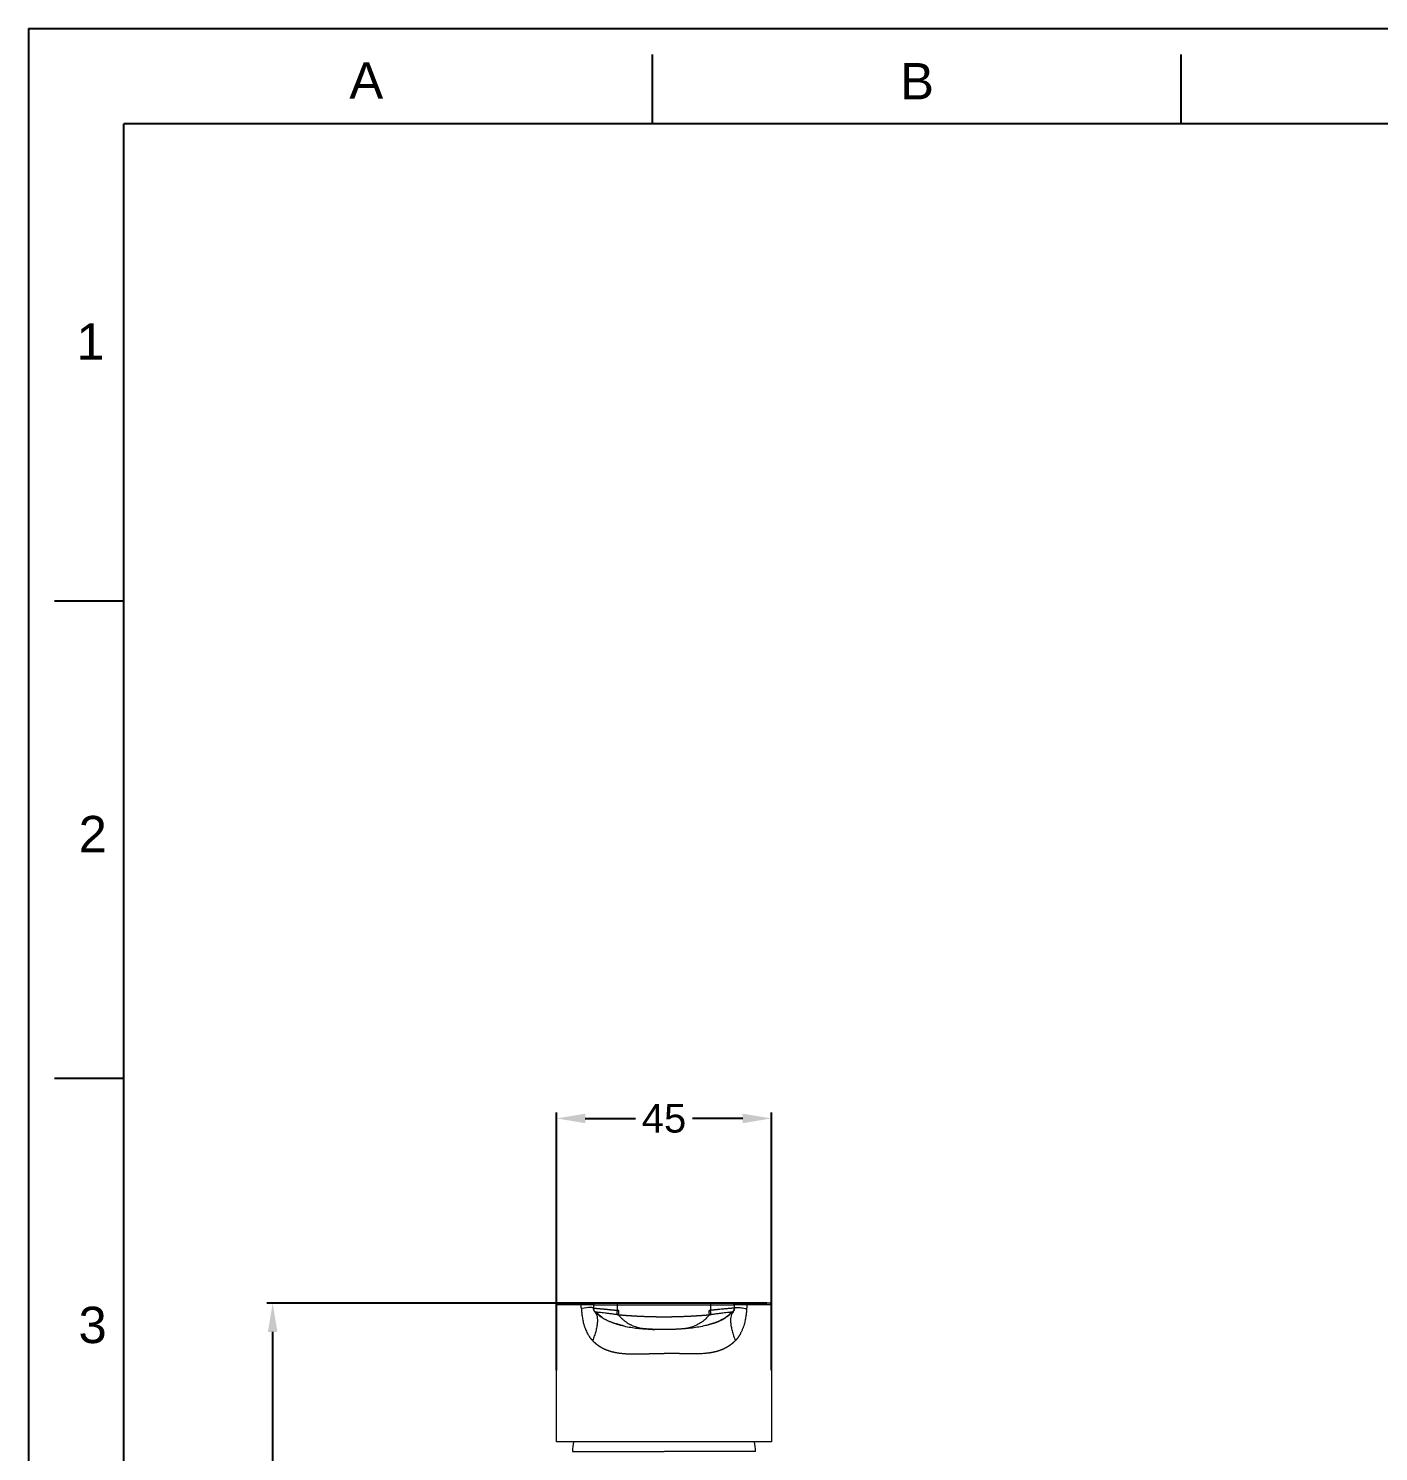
# Model space of a CAD drawing. Header units: millimetres. Extents: x 4210 to 4804, y 1409 to 2249.
# Drawn here: x 4209.8 to 4492.7, y 1951.2 to 2249.4 of the extents above; entities that cross this region are included whole.
import ezdxf

# ---------------------------------------------------------------- set-up
doc = ezdxf.new("R2010")
doc.units = ezdxf.units.MM
doc.styles.get("Standard").update_dxf_attribs({"font": 'arial.ttf'})
doc.dimstyles.new('사본(2) STANDARD', dxfattribs={"dimscale": 0, "dimtxt": 4, "dimasz": 4, "dimexe": 1.25, "dimexo": 0.625, "dimgap": 1.5, "dimtad": 3, "dimtih": 1, "dimtoh": 1, "dimdec": 1, "dimzin": 9, "dimdsep": 46, "dimtxsty": 'Standard', "dimcen": 2.5, "dimclrd": 3, "dimclre": 3, "dimclrt": 4, "dimadec": 0, "dimazin": 0, "dimtfac": 1, "dimtdec": 1, "dimtmove": 0, "dimatfit": 3, "dimfxl": 1.25, "dimtfill": 1, "dimtolj": 1, "dimtzin": 0, "dimarcsym": 0})

# ---------------------------------------------------------------- blocks, each defined once
blk = doc.blocks.new('*D15')
at = {"color": 3, "lineweight": -2, "transparency": 16777216}
for p, q in [((4364.55, 1982.3), (4259.69, 1982.3)), ((4260.94, 1976.3), (4260.94, 1840.07)), ((4260.94, 1694.7), (4260.94, 1830.94)), ((4366.84, 1688.7), (4259.69, 1688.7))]:
    blk.add_line(p, q, dxfattribs=at)
at = {"color": 3, "transparency": 16777216}
for points in [[(4259.94, 1976.3), (4261.94, 1976.3), (4260.94, 1982.3)], [(4259.94, 1694.7), (4261.94, 1694.7), (4260.94, 1688.7)]]:
    blk.add_solid(points, dxfattribs=at)
at = {"layer": 'Defpoints', "color": 0, "transparency": 16777216}
for p in [(4365.17, 1982.3), (4260.94, 1688.7), (4367.47, 1688.7)]:
    blk.add_point(p, dxfattribs=at)
at = {"color": 4, "transparency": 16777216, "insert": (4260.94, 1835.5), "char_height": 6, "attachment_point": 5, "bg_fill": 3, "box_fill_scale": 1.1, "bg_fill_color": 256, "bg_fill_true_color": 13158600, "bg_fill_transparency": 0}
blk.add_mtext('\\A1;293.6', dxfattribs=at)
blk = doc.blocks.new('*D21')
at = {"color": 3, "lineweight": -2, "transparency": 16777216}
for p, q in [((4320.47, 1968.28), (4320.47, 2022.28)), ((4365.47, 1968.28), (4365.47, 2022.28)), ((4326.47, 2021.03), (4337.03, 2021.03)), ((4359.47, 2021.03), (4348.91, 2021.03))]:
    blk.add_line(p, q, dxfattribs=at)
at = {"color": 3, "transparency": 16777216}
for points in [[(4326.47, 2022.03), (4326.47, 2020.03), (4320.47, 2021.03)], [(4359.47, 2022.03), (4359.47, 2020.03), (4365.47, 2021.03)]]:
    blk.add_solid(points, dxfattribs=at)
at = {"layer": 'Defpoints', "color": 0, "transparency": 16777216}
for p in [(4365.47, 2021.03), (4320.47, 1967.65), (4365.47, 1967.65)]:
    blk.add_point(p, dxfattribs=at)
at = {"color": 4, "transparency": 16777216, "insert": (4342.97, 2021.03), "char_height": 6, "attachment_point": 5, "bg_fill": 3, "box_fill_scale": 1.1, "bg_fill_color": 256, "bg_fill_true_color": 13158600, "bg_fill_transparency": 0}
blk.add_mtext('\\A1;45', dxfattribs=at)

msp = doc.modelspace()

# ---------------------------------------------------------------- linework, layer by layer
at = {"color": 7, "linetype": 'Continuous'}
for p, q in [((4209.75, 2249.4), (4803.75, 2249.4)), ((4209.75, 2249.4), (4209.75, 1409.4)), ((4340.55, 2229.4), (4340.55, 2243.94)), ((4451.35, 2229.4), (4451.35, 2243.94)), ((4783.75, 2229.4), (4229.75, 2229.4)), ((4229.75, 2129.4), (4215.22, 2129.4)), ((4229.75, 2029.4), (4215.22, 2029.4))]:
    msp.add_line(p, q, dxfattribs=at)
at = {"linetype": 'Continuous'}
msp.add_line((4229.75, 1429.4), (4229.75, 2229.4), dxfattribs=at)
at = {"linetype": 'Continuous', "lineweight": 18, "extrusion": (1, -2.22045e-16, 6.12323e-17)}
for p, q in [((4320.47, 1953.3), (4320.47, 1982)), ((4325.8, 1982.3), (4320.77, 1982.3)), ((4328.22, 1982), (4328.22, 1981.22)), ((4328.52, 1982.3), (4333.22, 1982.3)), ((4328.76, 1980.3), (4328.78, 1980.3)), ((4352.72, 1982.3), (4333.22, 1982.3)), ((4352.72, 1982.3), (4358.09, 1982.3)), ((4357.44, 1980.49), (4357.44, 1980.49)), ((4357.72, 1981.22), (4357.72, 1982)), ((4365.17, 1982.3), (4360.14, 1982.3)), ((4365.47, 1982), (4365.47, 1953.3)), ((4342.97, 1953.3), (4320.47, 1953.3)), ((4365.47, 1953.3), (4342.97, 1953.3))]:
    msp.add_line(p, q, dxfattribs=at)
at = {"linetype": 'Continuous', "lineweight": 13, "extrusion": (1, -2.22045e-16, 6.12323e-17)}
for p, q in [((4325.56, 1982), (4320.47, 1982)), ((4328.22, 1982), (4333.22, 1982)), ((4333.22, 1982), (4333.22, 1982.3)), ((4333.22, 1980.82), (4333.22, 1982)), ((4333.22, 1982), (4352.72, 1982)), ((4352.72, 1982.3), (4352.72, 1982)), ((4352.72, 1982), (4357.72, 1982)), ((4352.72, 1982), (4352.72, 1980.82)), ((4365.47, 1982), (4360.37, 1982)), ((4323.76, 1951.24), (4342.97, 1951.24)), ((4362.18, 1951.24), (4343.06, 1951.24))]:
    msp.add_line(p, q, dxfattribs=at)
at = {"linetype": 'Continuous', "lineweight": 18}
for centre, radius, start, end in [((4320.77, 1982), 0.3, 90, 180), ((4365.17, 1982), 0.3, 0, 90), ((4355.64, 1948.5), 32, 171.3751, 175.085), ((4330.29, 1948.5), 32, 4.915, 8.6249)]:
    msp.add_arc(centre, radius, start, end, dxfattribs=at)
at = {"linetype": 'Continuous', "lineweight": 18, "extrusion": (6.12323e-17, -1.35963e-32, -1)}
for centre, start, end in [((-4328.52, 1982), 359.998, 90), ((-4357.42, 1982), 90, 180)]:
    msp.add_arc(centre, 0.3, start, end, dxfattribs=at)
at = {"linetype": 'Continuous', "lineweight": 18, "extrusion": (6.12323e-17, -2.08e-32, -1)}
msp.add_ellipse((4334.25, 1988.57), major_axis=(7.78, -0.78), ratio=1, start_param=1.563901, end_param=1.603319, dxfattribs=at)
at = {"linetype": 'Continuous', "lineweight": 18, "extrusion": (6.12323e-17, 7.70372e-34, -1)}
msp.add_ellipse((4351.72, 1988.35), major_axis=(-7.56, -0.77), ratio=1, start_param=4.68148, end_param=4.722042, dxfattribs=at)
at = {"linetype": 'Continuous', "lineweight": 13}
for points, weights in [([(4325.56, 1982), (4325.56, 1982.18), (4325.66, 1982.3), (4325.8, 1982.3)], [1.18201605485, 0.946343464497, 0.939530781128, 1.16157800475]), ([(4328.56, 1980.47), (4328.34, 1980.66), (4328.22, 1980.93), (4328.22, 1981.22)], [1.07828700464, 0.996925969003, 0.978981762413, 1.02445438487]), ([(4352.84, 1979.94), (4352.81, 1980.12), (4352.77, 1980.44), (4352.72, 1980.82)], [1.07828183584, 0.974483139817, 0.973909245377, 1.07656015252]), ([(4357.37, 1980.47), (4357.54, 1980.61), (4357.65, 1980.8), (4357.7, 1981.02)], [1.04721896222, 0.999978462497, 0.988184498062, 1.01183706891])]:
    msp.add_rational_spline(points, weights, degree=3, dxfattribs=at)
for points, knots in [([(4328.22, 1982), (4328.22, 1982), (4328.21, 1982), (4328.19, 1981.99), (4328.13, 1981.99), (4328.03, 1981.99), (4327.89, 1981.99), (4327.7, 1981.99), (4327.46, 1981.99), (4327.18, 1981.99), (4326.87, 1981.99), (4326.54, 1981.99), (4326.19, 1981.99), (4325.86, 1982), (4325.65, 1982), (4325.56, 1982)], [0, 0, 0, 0, 0.043837, 0.114379, 0.190639, 0.270395, 0.35463, 0.44372, 0.534416, 0.623909, 0.71051, 0.793868, 0.87409, 0.9477, 1, 1, 1, 1]), ([(4325.65, 1981.18), (4325.64, 1981.3), (4325.63, 1981.43), (4325.61, 1981.63), (4325.6, 1981.7), (4325.58, 1981.85), (4325.57, 1981.92), (4325.56, 1982)], [0, 0, 0, 0, 0.5, 0.5, 0.75, 0.75, 1, 1, 1, 1]), ([(4328.22, 1981.18), (4328.22, 1981.36), (4327.99, 1981.45), (4327.12, 1981.45), (4326.47, 1981.36), (4325.65, 1981.18)], [0, 0, 0, 0, 0.5, 0.5, 1, 1, 1, 1]), ([(4325.65, 1981.18), (4325.65, 1981.16), (4325.65, 1981.13), (4325.66, 1981.07), (4325.66, 1981.02), (4325.66, 1980.96), (4325.67, 1980.91), (4325.67, 1980.85), (4325.67, 1980.8), (4325.68, 1980.74), (4325.68, 1980.69), (4325.69, 1980.64), (4325.69, 1980.58), (4325.7, 1980.53), (4325.7, 1980.48), (4325.71, 1980.42), (4325.71, 1980.37), (4325.72, 1980.32), (4325.72, 1980.26), (4325.73, 1980.21), (4325.74, 1980.16), (4325.74, 1980.11), (4325.75, 1980.05), (4325.75, 1980), (4325.76, 1979.95), (4325.77, 1979.9), (4325.77, 1979.85), (4325.78, 1979.79), (4325.79, 1979.74), (4325.8, 1979.69), (4325.8, 1979.64), (4325.81, 1979.59), (4325.84, 1979.39), (4325.9, 1979.04), (4326, 1978.55), (4326.12, 1978.07), (4326.26, 1977.59), (4326.42, 1977.12), (4326.6, 1976.65), (4326.81, 1976.21), (4326.99, 1975.86), (4327.14, 1975.59), (4327.26, 1975.41), (4327.38, 1975.23), (4327.48, 1975.1), (4327.55, 1975), (4327.59, 1974.95), (4327.63, 1974.89), (4327.68, 1974.84), (4327.72, 1974.78), (4327.77, 1974.73), (4327.81, 1974.68), (4327.86, 1974.63), (4327.9, 1974.58), (4327.95, 1974.53), (4327.98, 1974.5), (4328, 1974.48)], [0, 0, 0, 0, 0.007188, 0.014359, 0.021514, 0.028652, 0.035774, 0.042879, 0.049969, 0.057042, 0.0641, 0.071143, 0.07817, 0.085181, 0.092177, 0.099159, 0.106125, 0.113077, 0.120014, 0.126936, 0.133844, 0.140738, 0.147618, 0.154485, 0.161337, 0.168176, 0.175002, 0.181814, 0.188613, 0.195399, 0.202173, 0.208934, 0.215682, 0.282948, 0.349408, 0.415231, 0.480591, 0.551334, 0.621133, 0.690234, 0.758891, 0.790841, 0.822545, 0.85403, 0.885326, 0.895954, 0.906537, 0.917077, 0.927575, 0.938033, 0.948451, 0.958831, 0.969175, 0.979484, 0.989758, 1, 1, 1, 1]), ([(4328.5, 1980.49), (4328.59, 1980.39), (4328.68, 1980.27), (4328.82, 1979.97), (4328.88, 1979.8), (4328.95, 1979.51), (4328.97, 1979.41), (4328.99, 1979.2), (4329, 1979.08), (4329.01, 1978.85), (4329.02, 1978.73), (4329.01, 1978.47), (4329, 1978.34), (4328.98, 1978.07), (4328.96, 1977.93), (4328.93, 1977.65), (4328.9, 1977.5), (4328.85, 1977.2), (4328.81, 1977.05), (4328.74, 1976.74), (4328.7, 1976.58), (4328.58, 1976.11), (4328.48, 1975.78), (4328.25, 1975.13), (4328.13, 1974.81), (4328, 1974.48)], [0, 0, 0, 0, 0.125, 0.125, 0.25, 0.25, 0.3125, 0.3125, 0.375, 0.375, 0.4375, 0.4375, 0.5, 0.5, 0.5625, 0.5625, 0.625, 0.625, 0.6875, 0.6875, 0.75, 0.75, 0.875, 0.875, 1, 1, 1, 1]), ([(4328.53, 1980.49), (4328.48, 1980.53), (4328.44, 1980.58), (4328.36, 1980.7), (4328.33, 1980.76), (4328.27, 1980.88), (4328.25, 1980.95), (4328.23, 1981.08), (4328.22, 1981.14), (4328.22, 1981.21)], [0, 0, 0, 0, 0.25, 0.25, 0.5, 0.5, 0.75, 0.75, 1, 1, 1, 1]), ([(4328.32, 1981.26), (4328.32, 1981.26), (4328.33, 1981.26), (4328.33, 1981.26), (4328.34, 1981.26), (4328.35, 1981.26), (4328.36, 1981.26), (4328.37, 1981.26), (4328.38, 1981.26), (4328.4, 1981.26), (4328.41, 1981.26), (4328.42, 1981.26), (4328.43, 1981.26), (4328.45, 1981.26), (4328.46, 1981.26), (4328.48, 1981.26), (4328.49, 1981.26), (4328.51, 1981.26), (4328.52, 1981.26), (4328.54, 1981.26), (4328.56, 1981.26), (4328.58, 1981.26), (4328.63, 1981.26), (4328.75, 1981.25), (4328.93, 1981.24), (4329.15, 1981.22), (4329.39, 1981.2), (4329.59, 1981.18), (4329.73, 1981.17), (4329.8, 1981.16), (4329.86, 1981.16), (4329.93, 1981.15), (4329.99, 1981.14), (4330.06, 1981.14), (4330.12, 1981.13), (4330.19, 1981.13), (4330.26, 1981.12), (4330.33, 1981.11), (4330.39, 1981.11), (4330.46, 1981.1), (4330.53, 1981.09), (4330.6, 1981.09), (4330.67, 1981.08), (4330.74, 1981.07), (4330.82, 1981.06), (4330.89, 1981.06), (4330.96, 1981.05), (4331.03, 1981.04), (4331.1, 1981.04), (4331.17, 1981.03), (4331.24, 1981.02), (4331.32, 1981.01), (4331.39, 1981.01), (4331.46, 1981), (4331.53, 1980.99), (4331.61, 1980.99), (4331.68, 1980.98), (4331.75, 1980.97), (4331.82, 1980.96), (4331.89, 1980.96), (4331.97, 1980.95), (4332.04, 1980.94), (4332.11, 1980.93), (4332.18, 1980.93), (4332.25, 1980.92), (4332.32, 1980.91), (4332.39, 1980.91), (4332.46, 1980.9), (4332.53, 1980.89), (4332.6, 1980.88), (4332.67, 1980.88), (4332.74, 1980.87), (4332.81, 1980.86), (4332.88, 1980.85), (4332.95, 1980.85), (4333.02, 1980.84), (4333.08, 1980.83), (4333.15, 1980.83), (4333.2, 1980.82), (4333.22, 1980.82)], [0, 0, 0, 0, 0.000587, 0.006921, 0.013298, 0.019717, 0.026179, 0.032684, 0.039231, 0.045821, 0.052454, 0.059129, 0.065846, 0.072606, 0.079409, 0.086254, 0.093141, 0.100072, 0.107045, 0.114061, 0.121119, 0.12822, 0.135364, 0.190342, 0.246493, 0.303798, 0.362243, 0.421828, 0.434694, 0.4475, 0.460245, 0.472929, 0.485553, 0.498116, 0.510618, 0.52306, 0.53544, 0.54776, 0.560019, 0.572218, 0.584355, 0.596432, 0.608447, 0.620401, 0.632294, 0.644125, 0.655894, 0.667601, 0.679246, 0.69083, 0.70235, 0.713809, 0.725205, 0.73654, 0.747812, 0.759023, 0.770172, 0.78126, 0.792287, 0.803253, 0.814158, 0.825002, 0.835786, 0.846509, 0.857172, 0.867775, 0.878318, 0.8888, 0.899221, 0.909581, 0.919879, 0.930115, 0.940289, 0.950399, 0.960447, 0.970431, 0.980352, 0.990208, 1, 1, 1, 1]), ([(4328.49, 1980.49), (4328.49, 1980.49), (4328.49, 1980.49), (4328.5, 1980.49), (4328.5, 1980.49), (4328.5, 1980.49), (4328.5, 1980.49), (4328.5, 1980.49), (4328.5, 1980.49), (4328.5, 1980.49), (4328.51, 1980.49), (4328.51, 1980.49), (4328.51, 1980.49), (4328.52, 1980.49), (4328.52, 1980.49), (4328.52, 1980.49), (4328.53, 1980.49), (4328.53, 1980.49)], [0, 0, 0, 0, 0.064359, 0.129063, 0.194107, 0.25949, 0.325207, 0.391255, 0.457631, 0.524331, 0.591351, 0.658689, 0.72634, 0.7943, 0.862566, 0.931134, 1, 1, 1, 1]), ([(4333.1, 1979.94), (4332.81, 1979.97), (4332.53, 1980.01), (4331.96, 1980.07), (4331.69, 1980.1), (4331.15, 1980.17), (4330.9, 1980.2), (4330.42, 1980.26), (4330.19, 1980.29), (4329.78, 1980.34), (4329.59, 1980.36), (4329.26, 1980.4), (4329.12, 1980.42), (4328.93, 1980.44), (4328.88, 1980.45), (4328.78, 1980.46), (4328.74, 1980.46), (4328.67, 1980.47), (4328.64, 1980.47), (4328.59, 1980.47), (4328.57, 1980.47), (4328.56, 1980.47)], [0, 0, 0, 0, 0.125, 0.125, 0.25, 0.25, 0.375, 0.375, 0.5, 0.5, 0.625, 0.625, 0.75, 0.75, 0.8125, 0.8125, 0.875, 0.875, 0.9375, 0.9375, 1, 1, 1, 1]), ([(4333.1, 1979.94), (4333.11, 1979.98), (4333.12, 1980.04), (4333.13, 1980.16), (4333.14, 1980.23), (4333.16, 1980.38), (4333.17, 1980.47), (4333.2, 1980.64), (4333.21, 1980.73), (4333.22, 1980.82)], [0, 0, 0, 0, 0.25, 0.25, 0.5, 0.5, 0.75, 0.75, 1, 1, 1, 1]), ([(4333.1, 1979.94), (4333.12, 1979.94), (4333.15, 1979.94), (4333.19, 1979.93), (4333.23, 1979.93), (4333.27, 1979.92), (4333.32, 1979.92), (4333.36, 1979.92), (4333.4, 1979.91), (4333.43, 1979.91), (4333.44, 1979.91)], [0, 0, 0, 0, 0.126588, 0.252718, 0.378394, 0.503615, 0.628385, 0.752705, 0.876576, 1, 1, 1, 1]), ([(4333.44, 1979.91), (4333.45, 1979.95), (4333.45, 1980.01), (4333.47, 1980.13), (4333.47, 1980.2), (4333.49, 1980.35), (4333.49, 1980.44), (4333.51, 1980.61), (4333.52, 1980.7), (4333.53, 1980.78)], [0, 0, 0, 0, 0.25, 0.25, 0.5, 0.5, 0.75, 0.75, 1, 1, 1, 1]), ([(4333.44, 1979.91), (4333.5, 1979.91), (4333.6, 1979.9), (4333.76, 1979.88), (4333.92, 1979.87), (4334.08, 1979.86), (4334.23, 1979.84), (4334.39, 1979.83), (4334.55, 1979.82), (4334.71, 1979.81), (4334.87, 1979.79), (4335.03, 1979.78), (4335.19, 1979.77), (4335.35, 1979.76), (4335.51, 1979.75), (4335.67, 1979.74), (4335.83, 1979.73), (4335.99, 1979.72), (4336.15, 1979.71), (4336.32, 1979.7), (4336.48, 1979.69), (4336.64, 1979.68), (4336.8, 1979.67), (4336.96, 1979.66), (4337.13, 1979.65), (4337.29, 1979.64), (4337.45, 1979.63), (4337.62, 1979.62), (4337.78, 1979.61), (4337.94, 1979.61), (4338.11, 1979.6), (4338.27, 1979.59), (4338.44, 1979.59), (4338.6, 1979.58), (4338.77, 1979.57), (4338.93, 1979.57), (4339.1, 1979.56), (4339.26, 1979.55), (4339.43, 1979.55), (4339.6, 1979.54), (4339.76, 1979.54), (4339.93, 1979.53), (4340.1, 1979.53), (4340.26, 1979.52), (4340.43, 1979.52), (4340.6, 1979.52), (4340.77, 1979.51), (4340.93, 1979.51), (4341.1, 1979.51), (4341.27, 1979.5), (4341.44, 1979.5), (4341.61, 1979.5), (4341.78, 1979.5), (4341.95, 1979.49), (4342.12, 1979.49), (4342.29, 1979.49), (4342.46, 1979.49), (4342.63, 1979.49), (4342.8, 1979.49), (4342.91, 1979.49), (4342.97, 1979.49)], [0, 0, 0, 0, 0.016575, 0.033174, 0.049797, 0.066443, 0.083112, 0.099805, 0.116522, 0.133261, 0.150025, 0.166812, 0.183622, 0.200456, 0.217313, 0.234194, 0.251098, 0.268025, 0.284976, 0.30195, 0.318948, 0.335969, 0.353013, 0.370081, 0.387172, 0.404287, 0.421425, 0.438586, 0.45577, 0.472978, 0.490209, 0.507463, 0.524741, 0.542042, 0.559366, 0.576713, 0.594084, 0.611478, 0.628895, 0.646335, 0.663798, 0.681285, 0.698795, 0.716328, 0.733884, 0.751463, 0.769066, 0.786692, 0.80434, 0.822012, 0.839707, 0.857425, 0.875166, 0.892931, 0.910718, 0.928528, 0.946362, 0.964218, 0.982098, 1, 1, 1, 1]), ([(4333.44, 1979.91), (4333.72, 1979.53), (4334.16, 1979.06), (4334.7, 1978.62), (4334.93, 1978.45), (4335.09, 1978.34), (4335.16, 1978.29), (4335.4, 1978.14), (4335.64, 1978), (4335.87, 1977.87), (4336.03, 1977.79), (4336.11, 1977.75), (4336.35, 1977.64), (4336.51, 1977.57), (4336.83, 1977.45), (4336.99, 1977.39), (4337.79, 1977.13), (4338.44, 1977.02), (4339.74, 1976.88), (4340.4, 1976.85), (4341.06, 1976.83)], [0, 0, 0, 0, 0.125, 0.1875, 0.21875, 0.21875, 0.25, 0.25, 0.3125, 0.34375, 0.34375, 0.375, 0.375, 0.4375, 0.4375, 0.5, 0.5, 0.75, 0.75, 1, 1, 1, 1]), ([(4342.97, 1979.49), (4343.03, 1979.49), (4343.14, 1979.49), (4343.31, 1979.49), (4343.48, 1979.49), (4343.65, 1979.49), (4343.82, 1979.49), (4343.99, 1979.49), (4344.16, 1979.5), (4344.33, 1979.5), (4344.5, 1979.5), (4344.66, 1979.5), (4344.83, 1979.51), (4345, 1979.51), (4345.17, 1979.51), (4345.34, 1979.52), (4345.5, 1979.52), (4345.67, 1979.52), (4345.84, 1979.53), (4346, 1979.53), (4346.17, 1979.54), (4346.34, 1979.54), (4346.5, 1979.55), (4346.67, 1979.55), (4346.84, 1979.56), (4347, 1979.57), (4347.17, 1979.57), (4347.33, 1979.58), (4347.5, 1979.59), (4347.66, 1979.59), (4347.83, 1979.6), (4347.99, 1979.61), (4348.15, 1979.61), (4348.32, 1979.62), (4348.48, 1979.63), (4348.64, 1979.64), (4348.81, 1979.65), (4348.97, 1979.66), (4349.13, 1979.67), (4349.29, 1979.68), (4349.46, 1979.69), (4349.62, 1979.7), (4349.78, 1979.71), (4349.94, 1979.72), (4350.1, 1979.73), (4350.26, 1979.74), (4350.42, 1979.75), (4350.59, 1979.76), (4350.75, 1979.77), (4350.91, 1979.78), (4351.07, 1979.79), (4351.22, 1979.81), (4351.38, 1979.82), (4351.54, 1979.83), (4351.7, 1979.84), (4351.86, 1979.86), (4352.02, 1979.87), (4352.18, 1979.88), (4352.34, 1979.9), (4352.44, 1979.91), (4352.49, 1979.91)], [0, 0, 0, 0, 0.017879, 0.035736, 0.05357, 0.071382, 0.089172, 0.10694, 0.124686, 0.142409, 0.16011, 0.177789, 0.195446, 0.21308, 0.230692, 0.248281, 0.265849, 0.283394, 0.300916, 0.318417, 0.335895, 0.35335, 0.370784, 0.388194, 0.405583, 0.422949, 0.440293, 0.457614, 0.474913, 0.492189, 0.509443, 0.526674, 0.543883, 0.56107, 0.578234, 0.595375, 0.612494, 0.629591, 0.646665, 0.663716, 0.680745, 0.697752, 0.714735, 0.731697, 0.748635, 0.765551, 0.782445, 0.799316, 0.816164, 0.83299, 0.849793, 0.866573, 0.883331, 0.900066, 0.916778, 0.933468, 0.950135, 0.966779, 0.983401, 1, 1, 1, 1]), ([(4352.49, 1979.91), (4351.99, 1979.23), (4351.13, 1978.48), (4349.91, 1977.77), (4348.59, 1977.22), (4346.92, 1976.91), (4345.56, 1976.85), (4344.88, 1976.83)], [0, 0, 0, 0, 0.224296, 0.35358, 0.482864, 0.741432, 1, 1, 1, 1]), ([(4352.49, 1979.91), (4352.49, 1979.95), (4352.48, 1980.01), (4352.47, 1980.13), (4352.47, 1980.2), (4352.45, 1980.35), (4352.44, 1980.44), (4352.43, 1980.61), (4352.42, 1980.7), (4352.41, 1980.78)], [0, 0, 0, 0, 0.25, 0.25, 0.5, 0.5, 0.75, 0.75, 1, 1, 1, 1]), ([(4352.49, 1979.91), (4352.51, 1979.91), (4352.54, 1979.91), (4352.58, 1979.92), (4352.62, 1979.92), (4352.66, 1979.92), (4352.71, 1979.93), (4352.75, 1979.93), (4352.79, 1979.94), (4352.82, 1979.94), (4352.84, 1979.94)], [0, 0, 0, 0, 0.123337, 0.247146, 0.371429, 0.496186, 0.62142, 0.747133, 0.873326, 1, 1, 1, 1]), ([(4357.72, 1981.22), (4357.72, 1981.22), (4357.72, 1981.23), (4357.72, 1981.23), (4357.72, 1981.23), (4357.72, 1981.23), (4357.72, 1981.23), (4357.71, 1981.24), (4357.71, 1981.24), (4357.71, 1981.24), (4357.71, 1981.24), (4357.71, 1981.24), (4357.7, 1981.24), (4357.7, 1981.24), (4357.7, 1981.25), (4357.69, 1981.25), (4357.69, 1981.25), (4357.69, 1981.25), (4357.68, 1981.25), (4357.68, 1981.25), (4357.67, 1981.25), (4357.67, 1981.25), (4357.66, 1981.25), (4357.65, 1981.26), (4357.65, 1981.26), (4357.64, 1981.26), (4357.63, 1981.26), (4357.63, 1981.26), (4357.62, 1981.26), (4357.61, 1981.26), (4357.6, 1981.26), (4357.6, 1981.26), (4357.59, 1981.26), (4357.58, 1981.26), (4357.57, 1981.26), (4357.56, 1981.26), (4357.55, 1981.26), (4357.54, 1981.26), (4357.53, 1981.26), (4357.52, 1981.26), (4357.51, 1981.26), (4357.49, 1981.26), (4357.48, 1981.26), (4357.47, 1981.26), (4357.46, 1981.26), (4357.44, 1981.26), (4357.43, 1981.26), (4357.42, 1981.26), (4357.4, 1981.26), (4357.39, 1981.26), (4357.37, 1981.26), (4357.36, 1981.26), (4357.3, 1981.26), (4357.19, 1981.25), (4357.01, 1981.24), (4356.8, 1981.22), (4356.55, 1981.2), (4356.25, 1981.17), (4355.89, 1981.14), (4355.45, 1981.1), (4354.95, 1981.05), (4354.56, 1981.01), (4354.32, 1980.98), (4354.27, 1980.98), (4354.21, 1980.97), (4354.15, 1980.97), (4354.09, 1980.96), (4354.03, 1980.96), (4353.98, 1980.95), (4353.91, 1980.94), (4353.85, 1980.94), (4353.79, 1980.93), (4353.73, 1980.92), (4353.67, 1980.92), (4353.6, 1980.91), (4353.54, 1980.9), (4353.47, 1980.9), (4353.41, 1980.89), (4353.34, 1980.88), (4353.27, 1980.88), (4353.21, 1980.87), (4353.14, 1980.86), (4353.07, 1980.86), (4353, 1980.85), (4352.93, 1980.84), (4352.86, 1980.83), (4352.79, 1980.83), (4352.74, 1980.82), (4352.72, 1980.82)], [0, 0, 0, 0, 0.004529, 0.009071, 0.013626, 0.018193, 0.022773, 0.027367, 0.031973, 0.036592, 0.041224, 0.045868, 0.050526, 0.055197, 0.05988, 0.064577, 0.069286, 0.074009, 0.078744, 0.083493, 0.088254, 0.093029, 0.097816, 0.102617, 0.10743, 0.112257, 0.117097, 0.121949, 0.126815, 0.131694, 0.136586, 0.141491, 0.14641, 0.151341, 0.156285, 0.161243, 0.166214, 0.171198, 0.176195, 0.181206, 0.186229, 0.191266, 0.196316, 0.201379, 0.206456, 0.211545, 0.216648, 0.221764, 0.226894, 0.232036, 0.237192, 0.242362, 0.247544, 0.294159, 0.342399, 0.39227, 0.443775, 0.496919, 0.560959, 0.630104, 0.70436, 0.783726, 0.791269, 0.798874, 0.806542, 0.814271, 0.822062, 0.829915, 0.83783, 0.845807, 0.853846, 0.861947, 0.87011, 0.878335, 0.886623, 0.894972, 0.903383, 0.911856, 0.920391, 0.928989, 0.937648, 0.946369, 0.955153, 0.963998, 0.972906, 0.981875, 0.990906, 1, 1, 1, 1]), ([(4357.33, 1980.47), (4357.33, 1980.47), (4357.33, 1980.47), (4357.3, 1980.47), (4357.27, 1980.47), (4357.2, 1980.46), (4357.16, 1980.46), (4357.06, 1980.45), (4357, 1980.44), (4356.82, 1980.42), (4356.68, 1980.4), (4356.34, 1980.36), (4356.16, 1980.34), (4355.74, 1980.29), (4355.52, 1980.26), (4355.04, 1980.2), (4354.78, 1980.17), (4354.25, 1980.1), (4353.98, 1980.07), (4353.41, 1980.01), (4353.12, 1979.97), (4352.84, 1979.94)], [0, 0, 0, 0, 0.005289, 0.005289, 0.071603, 0.071603, 0.137917, 0.137917, 0.204231, 0.204231, 0.336859, 0.336859, 0.469487, 0.469487, 0.602116, 0.602116, 0.734744, 0.734744, 0.867372, 0.867372, 1, 1, 1, 1]), ([(4357.44, 1980.49), (4357.35, 1980.4), (4357.27, 1980.28), (4357.13, 1980.01), (4357.07, 1979.85), (4356.98, 1979.48), (4356.95, 1979.28), (4356.93, 1978.94), (4356.92, 1978.82), (4356.92, 1978.57), (4356.93, 1978.45), (4356.95, 1978.18), (4356.96, 1978.04), (4357, 1977.76), (4357.02, 1977.61), (4357.07, 1977.31), (4357.1, 1977.16), (4357.17, 1976.84), (4357.21, 1976.68), (4357.29, 1976.36), (4357.34, 1976.19), (4357.44, 1975.86), (4357.5, 1975.69), (4357.61, 1975.34), (4357.67, 1975.17), (4357.8, 1974.83), (4357.87, 1974.66), (4357.94, 1974.48)], [0, 0, 0, 0, 0.125, 0.125, 0.25, 0.25, 0.375, 0.375, 0.4375, 0.4375, 0.5, 0.5, 0.5625, 0.5625, 0.625, 0.625, 0.6875, 0.6875, 0.75, 0.75, 0.8125, 0.8125, 0.875, 0.875, 0.9375, 0.9375, 1, 1, 1, 1]), ([(4357.41, 1980.49), (4357.46, 1980.53), (4357.5, 1980.58), (4357.58, 1980.69), (4357.61, 1980.75), (4357.67, 1980.88), (4357.69, 1980.95), (4357.71, 1981.08), (4357.72, 1981.14), (4357.72, 1981.21)], [0, 0, 0, 0, 0.25, 0.25, 0.5, 0.5, 0.75, 0.75, 1, 1, 1, 1]), ([(4357.41, 1980.49), (4357.41, 1980.49), (4357.42, 1980.49), (4357.42, 1980.49), (4357.42, 1980.49), (4357.43, 1980.49), (4357.43, 1980.49), (4357.43, 1980.49), (4357.43, 1980.49), (4357.43, 1980.49), (4357.44, 1980.49), (4357.44, 1980.49), (4357.44, 1980.49), (4357.44, 1980.49), (4357.44, 1980.49), (4357.44, 1980.49), (4357.44, 1980.49)], [0, 0, 0, 0, 0.073827, 0.147379, 0.220653, 0.293645, 0.366352, 0.43877, 0.510896, 0.582726, 0.654257, 0.725486, 0.79641, 0.867025, 0.937327, 1, 1, 1, 1]), ([(4357.72, 1981.18), (4357.72, 1981.22), (4357.73, 1981.26), (4357.78, 1981.33), (4357.82, 1981.35), (4357.93, 1981.4), (4358, 1981.42), (4358.16, 1981.44), (4358.25, 1981.45), (4358.47, 1981.45), (4358.59, 1981.44), (4358.87, 1981.42), (4359.02, 1981.4), (4359.34, 1981.36), (4359.51, 1981.33), (4359.89, 1981.27), (4360.08, 1981.23), (4360.29, 1981.18)], [0, 0, 0, 0, 0.125, 0.125, 0.25, 0.25, 0.375, 0.375, 0.5, 0.5, 0.625, 0.625, 0.75, 0.75, 0.875, 0.875, 1, 1, 1, 1]), ([(4360.37, 1982), (4360.32, 1982), (4360.18, 1982), (4359.97, 1982), (4359.73, 1981.99), (4359.48, 1981.99), (4359.21, 1981.99), (4358.94, 1981.99), (4358.67, 1981.99), (4358.41, 1981.99), (4358.19, 1981.99), (4358.02, 1981.99), (4357.89, 1981.99), (4357.81, 1981.99), (4357.77, 1981.99), (4357.76, 1981.99), (4357.76, 1981.99)], [0, 0, 0, 0, 0.037423, 0.09093, 0.149736, 0.214672, 0.286573, 0.367066, 0.45843, 0.557796, 0.660022, 0.75846, 0.847045, 0.925114, 0.993987, 1, 1, 1, 1]), ([(4360.29, 1981.18), (4360.29, 1981.16), (4360.29, 1981.13), (4360.28, 1981.07), (4360.28, 1981.01), (4360.28, 1980.96), (4360.27, 1980.9), (4360.27, 1980.85), (4360.26, 1980.79), (4360.26, 1980.73), (4360.25, 1980.68), (4360.25, 1980.62), (4360.24, 1980.56), (4360.24, 1980.51), (4360.23, 1980.45), (4360.23, 1980.39), (4360.22, 1980.34), (4360.22, 1980.28), (4360.21, 1980.22), (4360.2, 1980.16), (4360.2, 1980.11), (4360.19, 1980.05), (4360.18, 1979.99), (4360.17, 1979.94), (4360.17, 1979.88), (4360.16, 1979.82), (4360.15, 1979.76), (4360.14, 1979.71), (4360.14, 1979.65), (4360.13, 1979.59), (4360.1, 1979.39), (4360.04, 1979.05), (4359.94, 1978.56), (4359.82, 1978.08), (4359.7, 1977.67), (4359.59, 1977.33), (4359.49, 1977.06), (4359.39, 1976.8), (4359.28, 1976.54), (4359.16, 1976.28), (4359.04, 1976.03), (4358.94, 1975.84), (4358.87, 1975.72), (4358.83, 1975.66), (4358.79, 1975.59), (4358.75, 1975.53), (4358.71, 1975.47), (4358.67, 1975.41), (4358.63, 1975.35), (4358.59, 1975.29), (4358.55, 1975.23), (4358.51, 1975.17), (4358.47, 1975.11), (4358.43, 1975.06), (4358.39, 1975), (4358.34, 1974.94), (4358.3, 1974.89), (4358.26, 1974.84), (4358.21, 1974.78), (4358.17, 1974.73), (4358.12, 1974.68), (4358.08, 1974.63), (4358.03, 1974.58), (4357.99, 1974.53), (4357.96, 1974.5), (4357.94, 1974.48)], [0, 0, 0, 0, 0.007256, 0.014529, 0.021818, 0.029123, 0.036445, 0.043783, 0.051138, 0.058508, 0.065894, 0.073294, 0.080709, 0.088138, 0.095581, 0.103038, 0.110508, 0.11799, 0.125486, 0.132993, 0.140513, 0.148045, 0.155588, 0.163142, 0.170707, 0.178283, 0.185869, 0.193465, 0.20107, 0.208685, 0.216309, 0.280902, 0.34674, 0.413637, 0.48143, 0.52035, 0.559543, 0.598989, 0.638672, 0.678578, 0.718696, 0.759017, 0.769785, 0.780524, 0.791235, 0.801919, 0.812574, 0.823203, 0.833804, 0.844378, 0.854927, 0.865449, 0.875945, 0.886416, 0.896861, 0.907282, 0.917678, 0.92805, 0.938398, 0.948723, 0.959025, 0.969304, 0.979559, 0.989791, 1, 1, 1, 1]), ([(4360.37, 1982), (4360.37, 1982.04), (4360.37, 1982.08), (4360.34, 1982.15), (4360.33, 1982.18), (4360.28, 1982.24), (4360.26, 1982.26), (4360.2, 1982.29), (4360.17, 1982.3), (4360.14, 1982.3)], [0, 0, 0, 0, 0.25, 0.25, 0.5, 0.5, 0.75, 0.75, 1, 1, 1, 1]), ([(4360.37, 1982), (4360.36, 1981.92), (4360.35, 1981.85), (4360.34, 1981.7), (4360.33, 1981.63), (4360.31, 1981.43), (4360.3, 1981.3), (4360.29, 1981.18)], [0, 0, 0, 0, 0.25, 0.25, 0.5, 0.5, 1, 1, 1, 1]), ([(4330.04, 1979.32), (4330.17, 1979.24), (4330.42, 1979.09), (4330.66, 1978.96), (4330.89, 1978.85), (4331, 1978.79), (4331.34, 1978.62), (4331.57, 1978.52), (4332.02, 1978.33), (4332.25, 1978.24), (4332.87, 1978.02), (4333.27, 1977.89), (4333.66, 1977.78)], [0, 0, 0, 0, 0.114154, 0.208573, 0.208573, 0.302993, 0.302993, 0.491833, 0.491833, 0.680672, 0.680672, 1, 1, 1, 1]), ([(4355.9, 1979.32), (4355.76, 1979.24), (4355.52, 1979.09), (4355.27, 1978.96), (4355.05, 1978.85), (4354.94, 1978.79), (4354.6, 1978.62), (4354.37, 1978.52), (4353.91, 1978.33), (4353.69, 1978.24), (4353.06, 1978.02), (4352.67, 1977.89), (4352.28, 1977.78)], [0, 0, 0, 0, 0.114153, 0.208573, 0.208573, 0.302993, 0.302993, 0.491833, 0.491833, 0.680672, 0.680672, 1, 1, 1, 1]), ([(4328, 1974.48), (4328.01, 1974.47), (4328.03, 1974.45), (4328.06, 1974.42), (4328.09, 1974.39), (4328.12, 1974.36), (4328.15, 1974.33), (4328.18, 1974.3), (4328.21, 1974.27), (4328.24, 1974.24), (4328.27, 1974.21), (4328.3, 1974.18), (4328.34, 1974.16), (4328.37, 1974.13), (4328.4, 1974.1), (4328.43, 1974.07), (4328.46, 1974.04), (4328.5, 1974.01), (4328.53, 1973.99), (4328.56, 1973.96), (4328.59, 1973.93), (4328.63, 1973.9), (4328.66, 1973.88), (4328.69, 1973.85), (4328.73, 1973.82), (4328.76, 1973.8), (4328.79, 1973.77), (4328.83, 1973.74), (4328.86, 1973.72), (4328.9, 1973.69), (4328.93, 1973.66), (4328.96, 1973.64), (4329, 1973.61), (4329.03, 1973.59), (4329.07, 1973.56), (4329.1, 1973.54), (4329.14, 1973.51), (4329.17, 1973.49), (4329.21, 1973.46), (4329.25, 1973.44), (4329.28, 1973.41), (4329.32, 1973.39), (4329.35, 1973.37), (4329.39, 1973.34), (4329.43, 1973.32), (4329.46, 1973.3), (4329.5, 1973.27), (4329.54, 1973.25), (4329.57, 1973.23), (4329.61, 1973.2), (4329.65, 1973.18), (4329.69, 1973.16), (4329.72, 1973.14), (4329.76, 1973.11), (4329.8, 1973.09), (4329.84, 1973.07), (4329.88, 1973.05), (4329.91, 1973.03), (4329.95, 1973.01), (4329.99, 1972.99), (4330.03, 1972.96), (4330.07, 1972.94), (4330.11, 1972.92), (4330.15, 1972.9), (4330.19, 1972.88), (4330.23, 1972.86), (4330.27, 1972.84), (4330.31, 1972.82), (4330.35, 1972.8), (4330.39, 1972.78), (4330.43, 1972.77), (4330.47, 1972.75), (4330.51, 1972.73), (4330.55, 1972.71), (4330.59, 1972.69), (4330.64, 1972.67), (4330.68, 1972.65), (4330.72, 1972.64), (4330.76, 1972.62), (4330.8, 1972.6), (4330.85, 1972.58), (4330.89, 1972.56), (4330.93, 1972.55), (4330.97, 1972.53), (4331.02, 1972.51), (4331.06, 1972.5), (4331.14, 1972.47), (4331.26, 1972.42), (4331.42, 1972.37), (4331.59, 1972.31), (4331.76, 1972.26), (4331.93, 1972.21), (4332.1, 1972.16), (4332.28, 1972.12), (4332.47, 1972.08), (4332.65, 1972.04), (4332.84, 1972), (4333.04, 1971.96), (4333.23, 1971.93), (4333.44, 1971.9), (4333.64, 1971.87), (4333.85, 1971.84), (4334.06, 1971.82), (4334.28, 1971.8), (4334.5, 1971.78), (4334.71, 1971.76), (4334.94, 1971.75), (4335.17, 1971.73), (4335.42, 1971.72), (4335.67, 1971.71), (4335.94, 1971.7), (4336.21, 1971.7), (4336.5, 1971.7), (4336.79, 1971.69), (4337.1, 1971.69), (4337.42, 1971.69), (4337.75, 1971.7), (4338.09, 1971.7), (4338.39, 1971.71), (4338.64, 1971.72), (4338.84, 1971.72), (4339.04, 1971.73), (4339.24, 1971.73), (4339.44, 1971.74), (4339.64, 1971.74), (4339.84, 1971.75), (4340.04, 1971.75), (4340.24, 1971.76), (4340.44, 1971.76), (4340.63, 1971.77), (4340.79, 1971.77), (4340.93, 1971.78), (4341.08, 1971.78), (4341.22, 1971.78), (4341.37, 1971.79), (4341.51, 1971.79), (4341.66, 1971.79), (4341.8, 1971.79), (4341.95, 1971.79), (4342.09, 1971.8), (4342.24, 1971.8), (4342.38, 1971.8), (4342.53, 1971.8), (4342.68, 1971.8), (4342.82, 1971.8), (4342.92, 1971.8), (4342.97, 1971.8)], [0, 0, 0, 0, 0.002984, 0.005967, 0.008951, 0.011935, 0.014919, 0.017904, 0.020888, 0.023873, 0.026859, 0.029845, 0.032831, 0.035818, 0.038806, 0.041794, 0.044783, 0.047773, 0.050764, 0.053755, 0.056748, 0.059741, 0.062735, 0.065731, 0.068728, 0.071725, 0.074724, 0.077725, 0.080726, 0.083729, 0.086734, 0.08974, 0.092747, 0.095756, 0.098767, 0.101779, 0.104793, 0.107809, 0.110826, 0.113846, 0.116867, 0.119891, 0.122916, 0.125944, 0.128973, 0.132005, 0.135039, 0.138075, 0.141114, 0.144155, 0.147198, 0.150244, 0.153292, 0.156343, 0.159397, 0.162453, 0.165512, 0.168573, 0.171638, 0.174705, 0.177775, 0.180848, 0.183924, 0.187003, 0.190085, 0.193171, 0.196259, 0.199351, 0.202446, 0.205544, 0.208645, 0.21175, 0.214859, 0.217971, 0.221086, 0.224205, 0.227328, 0.230454, 0.233584, 0.236718, 0.239856, 0.242997, 0.246143, 0.249292, 0.252445, 0.255602, 0.258764, 0.270221, 0.281815, 0.293548, 0.305423, 0.317442, 0.329608, 0.341924, 0.354392, 0.367013, 0.37979, 0.392725, 0.405821, 0.419078, 0.432499, 0.446086, 0.459841, 0.473764, 0.487857, 0.501439, 0.515599, 0.530339, 0.545659, 0.561562, 0.578047, 0.595117, 0.612772, 0.631012, 0.649839, 0.669253, 0.689255, 0.709844, 0.731022, 0.743004, 0.754986, 0.766968, 0.77895, 0.790932, 0.802914, 0.814897, 0.82688, 0.838862, 0.850845, 0.862829, 0.871323, 0.879827, 0.888342, 0.896867, 0.905403, 0.913949, 0.922506, 0.931074, 0.939652, 0.948241, 0.956841, 0.965451, 0.974072, 0.982704, 0.991347, 1, 1, 1, 1]), ([(4357.94, 1974.48), (4357.93, 1974.47), (4357.91, 1974.45), (4357.88, 1974.42), (4357.85, 1974.39), (4357.81, 1974.36), (4357.78, 1974.33), (4357.75, 1974.3), (4357.72, 1974.27), (4357.69, 1974.24), (4357.66, 1974.21), (4357.63, 1974.18), (4357.6, 1974.15), (4357.57, 1974.13), (4357.54, 1974.1), (4357.51, 1974.07), (4357.48, 1974.05), (4357.45, 1974.02), (4357.42, 1974), (4357.39, 1973.97), (4357.36, 1973.95), (4357.34, 1973.92), (4357.31, 1973.9), (4357.28, 1973.88), (4357.25, 1973.85), (4357.22, 1973.83), (4357.2, 1973.81), (4357.17, 1973.79), (4357.14, 1973.77), (4357.12, 1973.75), (4357.09, 1973.73), (4357.07, 1973.71), (4357.04, 1973.69), (4357.02, 1973.67), (4356.99, 1973.65), (4356.97, 1973.63), (4356.94, 1973.61), (4356.92, 1973.6), (4356.89, 1973.58), (4356.87, 1973.56), (4356.85, 1973.54), (4356.82, 1973.53), (4356.8, 1973.51), (4356.78, 1973.49), (4356.76, 1973.48), (4356.73, 1973.46), (4356.71, 1973.45), (4356.69, 1973.43), (4356.67, 1973.42), (4356.65, 1973.41), (4356.63, 1973.39), (4356.61, 1973.38), (4356.59, 1973.37), (4356.57, 1973.35), (4356.55, 1973.34), (4356.53, 1973.33), (4356.51, 1973.32), (4356.49, 1973.3), (4356.48, 1973.29), (4356.41, 1973.25), (4356.31, 1973.19), (4356.16, 1973.1), (4356.01, 1973.02), (4355.86, 1972.94), (4355.72, 1972.87), (4355.57, 1972.79), (4355.42, 1972.72), (4355.28, 1972.66), (4355.13, 1972.6), (4354.99, 1972.54), (4354.83, 1972.48), (4354.68, 1972.42), (4354.51, 1972.36), (4354.34, 1972.31), (4354.17, 1972.26), (4354, 1972.21), (4353.83, 1972.16), (4353.65, 1972.12), (4353.48, 1972.08), (4353.3, 1972.04), (4353.13, 1972.01), (4352.95, 1971.97), (4352.77, 1971.94), (4352.59, 1971.91), (4352.41, 1971.89), (4352.22, 1971.86), (4352.04, 1971.84), (4351.86, 1971.82), (4351.67, 1971.8), (4351.39, 1971.77), (4350.99, 1971.74), (4350.47, 1971.72), (4349.93, 1971.7), (4349.37, 1971.69), (4348.79, 1971.69), (4348.18, 1971.7), (4347.75, 1971.71), (4347.5, 1971.71), (4347.44, 1971.71), (4347.38, 1971.71), (4347.32, 1971.72), (4347.26, 1971.72), (4347.19, 1971.72), (4347.12, 1971.72), (4347.05, 1971.72), (4346.98, 1971.73), (4346.9, 1971.73), (4346.83, 1971.73), (4346.75, 1971.73), (4346.67, 1971.73), (4346.59, 1971.74), (4346.5, 1971.74), (4346.42, 1971.74), (4346.33, 1971.74), (4346.24, 1971.75), (4346.15, 1971.75), (4346.06, 1971.75), (4345.96, 1971.75), (4345.86, 1971.76), (4345.77, 1971.76), (4345.66, 1971.76), (4345.56, 1971.76), (4345.46, 1971.77), (4345.35, 1971.77), (4345.24, 1971.77), (4345.13, 1971.77), (4345.02, 1971.78), (4344.91, 1971.78), (4344.79, 1971.78), (4344.67, 1971.78), (4344.55, 1971.79), (4344.43, 1971.79), (4344.31, 1971.79), (4344.18, 1971.79), (4344.05, 1971.79), (4343.92, 1971.8), (4343.79, 1971.8), (4343.66, 1971.8), (4343.53, 1971.8), (4343.39, 1971.8), (4343.25, 1971.8), (4343.11, 1971.8), (4343.02, 1971.8), (4342.97, 1971.8)], [0, 0, 0, 0, 0.003168, 0.006305, 0.009411, 0.012485, 0.015527, 0.018539, 0.021519, 0.024468, 0.027386, 0.030274, 0.03313, 0.035956, 0.03875, 0.041514, 0.044248, 0.046951, 0.049623, 0.052265, 0.054877, 0.057458, 0.060009, 0.06253, 0.06502, 0.067481, 0.069911, 0.072312, 0.074682, 0.077023, 0.079333, 0.081614, 0.083865, 0.086086, 0.088277, 0.090439, 0.092571, 0.094674, 0.096747, 0.09879, 0.100804, 0.102788, 0.104743, 0.106669, 0.108565, 0.110431, 0.112269, 0.114077, 0.115855, 0.117605, 0.119325, 0.121016, 0.122678, 0.12431, 0.125914, 0.127488, 0.129033, 0.130549, 0.132036, 0.133494, 0.145683, 0.157699, 0.169543, 0.181216, 0.192721, 0.204058, 0.215229, 0.226235, 0.237077, 0.247756, 0.258273, 0.270269, 0.282254, 0.29423, 0.306195, 0.318152, 0.330101, 0.342041, 0.353975, 0.365901, 0.377822, 0.389737, 0.401647, 0.413552, 0.425453, 0.43735, 0.449245, 0.461137, 0.473027, 0.484916, 0.516225, 0.548631, 0.58214, 0.616756, 0.652485, 0.689331, 0.727298, 0.730754, 0.73432, 0.737997, 0.741783, 0.745681, 0.749688, 0.753806, 0.758034, 0.762373, 0.766821, 0.77138, 0.776049, 0.780828, 0.785717, 0.790717, 0.795826, 0.801045, 0.806375, 0.811814, 0.817363, 0.823022, 0.828791, 0.83467, 0.840658, 0.846757, 0.852964, 0.859282, 0.865708, 0.872245, 0.87889, 0.885645, 0.892509, 0.899482, 0.906564, 0.913755, 0.921055, 0.928463, 0.93598, 0.943605, 0.951338, 0.95918, 0.967129, 0.975186, 0.98335, 0.991622, 1, 1, 1, 1])]:
    msp.add_open_spline(points, degree=3, knots=knots, dxfattribs=at)
at = {"linetype": 'Continuous', "lineweight": 18}
for points, knots in [([(4325.8, 1982.3), (4326.02, 1982.3), (4326.45, 1982.3), (4327, 1982.3), (4327.46, 1982.3), (4327.78, 1982.3), (4327.94, 1982.3), (4327.98, 1982.3)], [0, 0, 0, 0, 0.22322, 0.446441, 0.669661, 0.892882, 1, 1, 1, 1]), ([(4328.22, 1981.22), (4328.22, 1981.22), (4328.22, 1981.23), (4328.22, 1981.23), (4328.22, 1981.23), (4328.22, 1981.23), (4328.22, 1981.23), (4328.22, 1981.24), (4328.23, 1981.24), (4328.23, 1981.24), (4328.23, 1981.24), (4328.23, 1981.24), (4328.24, 1981.24), (4328.24, 1981.24), (4328.24, 1981.25), (4328.25, 1981.25), (4328.25, 1981.25), (4328.26, 1981.25), (4328.26, 1981.25), (4328.27, 1981.25), (4328.27, 1981.25), (4328.28, 1981.25), (4328.28, 1981.26), (4328.29, 1981.26), (4328.3, 1981.26), (4328.31, 1981.26), (4328.31, 1981.26), (4328.32, 1981.26), (4328.32, 1981.26)], [0, 0, 0, 0, 0.03502, 0.070328, 0.105925, 0.141811, 0.177984, 0.214446, 0.251195, 0.288232, 0.325555, 0.363166, 0.401063, 0.439247, 0.477719, 0.516477, 0.555522, 0.594854, 0.634473, 0.674379, 0.714571, 0.75505, 0.795816, 0.836868, 0.878206, 0.919831, 0.961742, 1, 1, 1, 1]), ([(4328.22, 1981.21), (4328.22, 1981.21), (4328.22, 1981.21), (4328.22, 1981.22), (4328.22, 1981.22), (4328.22, 1981.22)], [0, 0, 0, 0, 0.182512, 0.823174, 1, 1, 1, 1]), ([(4328.22, 1981.18), (4328.22, 1981.18), (4328.22, 1981.18), (4328.22, 1981.18), (4328.22, 1981.19), (4328.22, 1981.2), (4328.22, 1981.2), (4328.22, 1981.21), (4328.22, 1981.21)], [0, 0, 0, 0, 0.034952, 0.231418, 0.427262, 0.622458, 0.816991, 1, 1, 1, 1]), ([(4328.22, 1981.18), (4328.22, 1981.12), (4328.23, 1981.06), (4328.24, 1980.99), (4328.24, 1980.98), (4328.24, 1980.98)], [0, 0, 0, 0, 0.914964, 0.914964, 1, 1, 1, 1]), ([(4328.53, 1980.49), (4328.93, 1980.1), (4329.43, 1979.71), (4329.95, 1979.37), (4330.04, 1979.32)], [0, 0, 0, 0, 0.834899, 1, 1, 1, 1]), ([(4357.41, 1980.49), (4357.01, 1980.1), (4356.51, 1979.71), (4355.98, 1979.37), (4355.9, 1979.32)], [0, 0, 0, 0, 0.834899, 1, 1, 1, 1]), ([(4357.72, 1981.22), (4357.72, 1981.22), (4357.72, 1981.22), (4357.72, 1981.21), (4357.72, 1981.21), (4357.72, 1981.21)], [0, 0, 0, 0, 0.203411, 0.830539, 1, 1, 1, 1]), ([(4357.72, 1981.21), (4357.72, 1981.21), (4357.72, 1981.2), (4357.72, 1981.2), (4357.72, 1981.19), (4357.72, 1981.19), (4357.72, 1981.19)], [0, 0, 0, 0, 0.260249, 0.536889, 0.814479, 1, 1, 1, 1]), ([(4357.8, 1982.3), (4357.89, 1982.3), (4358, 1982.3), (4358.12, 1982.3), (4358.23, 1982.3), (4358.48, 1982.3), (4358.94, 1982.3), (4359.49, 1982.3), (4359.91, 1982.3), (4360.14, 1982.3)], [-0.269185, -0.269185, -0.269185, -0.269185, 0, 0, 0, 0.243642, 0.495761, 0.747881, 1, 1, 1, 1]), ([(4334.45, 1977.59), (4333.75, 1977.75), (4332.96, 1977.96), (4332.2, 1978.24), (4332.11, 1978.27)], [0, 0, 0, 0, 0.870504, 1, 1, 1, 1]), ([(4333.66, 1977.78), (4333.73, 1977.76), (4333.81, 1977.74), (4334.81, 1977.47), (4335.76, 1977.3), (4337.19, 1977.1), (4337.68, 1977.05), (4338.16, 1977.01)], [0, 0, 0, 0, 0.048898, 0.048898, 0.681885, 0.681885, 1, 1, 1, 1]), ([(4341.06, 1976.83), (4340.93, 1976.83), (4340.68, 1976.84), (4340.32, 1976.86), (4339.96, 1976.88), (4339.72, 1976.89), (4339.61, 1976.9)], [0, 0, 0, 0, 0.249988, 0.499992, 0.749995, 1, 1, 1, 1]), ([(4346.33, 1976.9), (4346.22, 1976.89), (4345.98, 1976.88), (4345.62, 1976.86), (4345.25, 1976.84), (4345, 1976.83), (4344.88, 1976.83)], [0, 0, 0, 0, 0.250005, 0.500008, 0.750012, 1, 1, 1, 1]), ([(4352.28, 1977.78), (4352.2, 1977.76), (4352.13, 1977.74), (4351.12, 1977.47), (4350.18, 1977.3), (4348.74, 1977.1), (4348.26, 1977.05), (4347.78, 1977.01)], [0, 0, 0, 0, 0.048898, 0.048898, 0.681885, 0.681885, 1, 1, 1, 1]), ([(4353.83, 1978.27), (4353.73, 1978.24), (4353.53, 1978.16), (4353.32, 1978.09), (4353.21, 1978.06)], [0, 0, 0, 0, 0.477357, 1, 1, 1, 1])]:
    msp.add_open_spline(points, degree=3, knots=knots, dxfattribs=at)
for points, degree in [([(4328.24, 1981), (4328.24, 1981.02)], 1), ([(4328.24, 1980.98), (4328.24, 1981.01)], 1), ([(4328.26, 1981), (4328.3, 1980.79)], 1), ([(4328.39, 1980.62), (4328.42, 1980.58), (4328.46, 1980.53), (4328.5, 1980.49)], 3), ([(4328.48, 1982.3), (4328.5, 1982.3), (4328.52, 1982.3), (4328.52, 1982.3)], 3), ([(4328.53, 1980.49), (4328.53, 1980.48), (4328.54, 1980.48), (4328.55, 1980.47), (4328.56, 1980.47), (4328.56, 1980.47)], 3), ([(4330.11, 1979.28), (4328.54, 1980.55)], 1), ([(4332.81, 1978.03), (4330.36, 1978.73), (4328.54, 1980.46)], 2), ([(4357.4, 1980.55), (4355.83, 1979.28)], 1), ([(4357.37, 1980.47), (4357.36, 1980.47), (4357.35, 1980.47), (4357.33, 1980.47)], 3), ([(4357.37, 1980.47), (4357.38, 1980.47), (4357.39, 1980.47), (4357.4, 1980.48), (4357.41, 1980.48), (4357.41, 1980.49)], 3), ([(4357.53, 1980.59), (4357.47, 1980.52), (4357.4, 1980.46)], 2), ([(4357.7, 1980.98), (4357.41, 1980.46)], 1), ([(4357.64, 1982.3), (4357.69, 1982.3), (4357.74, 1982.3), (4357.8, 1982.3)], 3), ([(4357.7, 1981.02), (4357.7, 1981)], 1), ([(4332.11, 1978.27), (4331.85, 1978.37)], 1), ([(4333.78, 1977.75), (4332.87, 1978.01)], 1), ([(4334.25, 1977.62), (4333.98, 1977.7)], 1), ([(4338.33, 1977), (4338.05, 1977.02), (4337.78, 1977.05), (4337.53, 1977.08)], 3), ([(4339.27, 1976.92), (4338.15, 1977.01)], 1), ([(4339.61, 1976.9), (4339.5, 1976.9), (4339.39, 1976.91), (4339.28, 1976.92)], 3), ([(4342.97, 1976.8), (4342.32, 1976.8), (4341.68, 1976.81), (4341.06, 1976.83)], 3), ([(4344.88, 1976.83), (4344.26, 1976.81), (4343.61, 1976.8), (4342.97, 1976.8)], 3), ([(4346.65, 1976.92), (4346.55, 1976.91), (4346.44, 1976.9), (4346.33, 1976.9)], 3), ([(4347.78, 1977.01), (4346.67, 1976.92)], 1), ([(4348.41, 1977.08), (4348.16, 1977.05), (4347.89, 1977.02), (4347.61, 1977)], 3), ([(4351.96, 1977.7), (4351.69, 1977.62)], 1), ([(4353.07, 1978.01), (4352.16, 1977.75)], 1), ([(4355.88, 1979.26), (4354.62, 1978.45), (4353.13, 1978.03)], 2), ([(4354.09, 1978.37), (4353.82, 1978.27)], 1)]:
    msp.add_open_spline(points, degree=degree, dxfattribs=at)
msp.add_rational_spline([(4357.7, 1981.02), (4357.71, 1981.08), (4357.72, 1981.15), (4357.72, 1981.22)], [1.01183708199, 1.01970682846, 1.03150065709, 1.04721856786], degree=3, dxfattribs=at)
at = {"linetype": 'Continuous', "lineweight": 13}
for points in [[(4338.16, 1977.01), (4338.64, 1976.96), (4339.12, 1976.93), (4339.61, 1976.9)], [(4347.78, 1977.01), (4347.3, 1976.96), (4346.82, 1976.93), (4346.33, 1976.9)]]:
    msp.add_open_spline(points, degree=3, dxfattribs=at)

# ---------------------------------------------------------------- texts
at = {"char_height": 7.62, "attachment_point": 5}
for s, width, insert in [('A', 10, (4280.57, 2238.51)), ('B', 10, (4396.02, 2238.35)), ('1', 50, (4222.75, 2183.81)), ('2', 50, (4223.23, 2080.61)), ('3', 50, (4223.21, 1977.72))]:
    msp.add_mtext_dynamic_manual_height_columns(s, width=width, gutter_width=12.5, heights=[0], dxfattribs=dict(at, insert=insert))

# ---------------------------------------------------------------- next in the draw order: dimensions: what is measured, and where the dimension line sits
dim = msp.add_linear_dim(base=(4260.94, 1688.7), p1=(4365.17, 1982.3), p2=(4367.47, 1688.7), angle=90, dimstyle='사본(2) STANDARD', override={"dimscale": 1, "dimtxt": 6, "dimasz": 6, "dimtad": 0})
dim.commit()
dim.dimension.update_dxf_attribs({"geometry": '*D15', "text_midpoint": (4260.94, 1835.5), "dimtype": 160})

# ---------------------------------------------------------------- next in the draw order: dimensions: what is measured, and where the dimension line sits
dim = msp.add_linear_dim(base=(4365.47, 2021.03), p1=(4320.47, 1967.65), p2=(4365.47, 1967.65), dimstyle='사본(2) STANDARD', override={"dimscale": 1, "dimtxt": 6, "dimasz": 6, "dimtad": 0})
dim.commit()
dim.dimension.update_dxf_attribs({"geometry": '*D21', "text_midpoint": (4342.97, 2021.03)})

doc.saveas('drawing.dxf')
